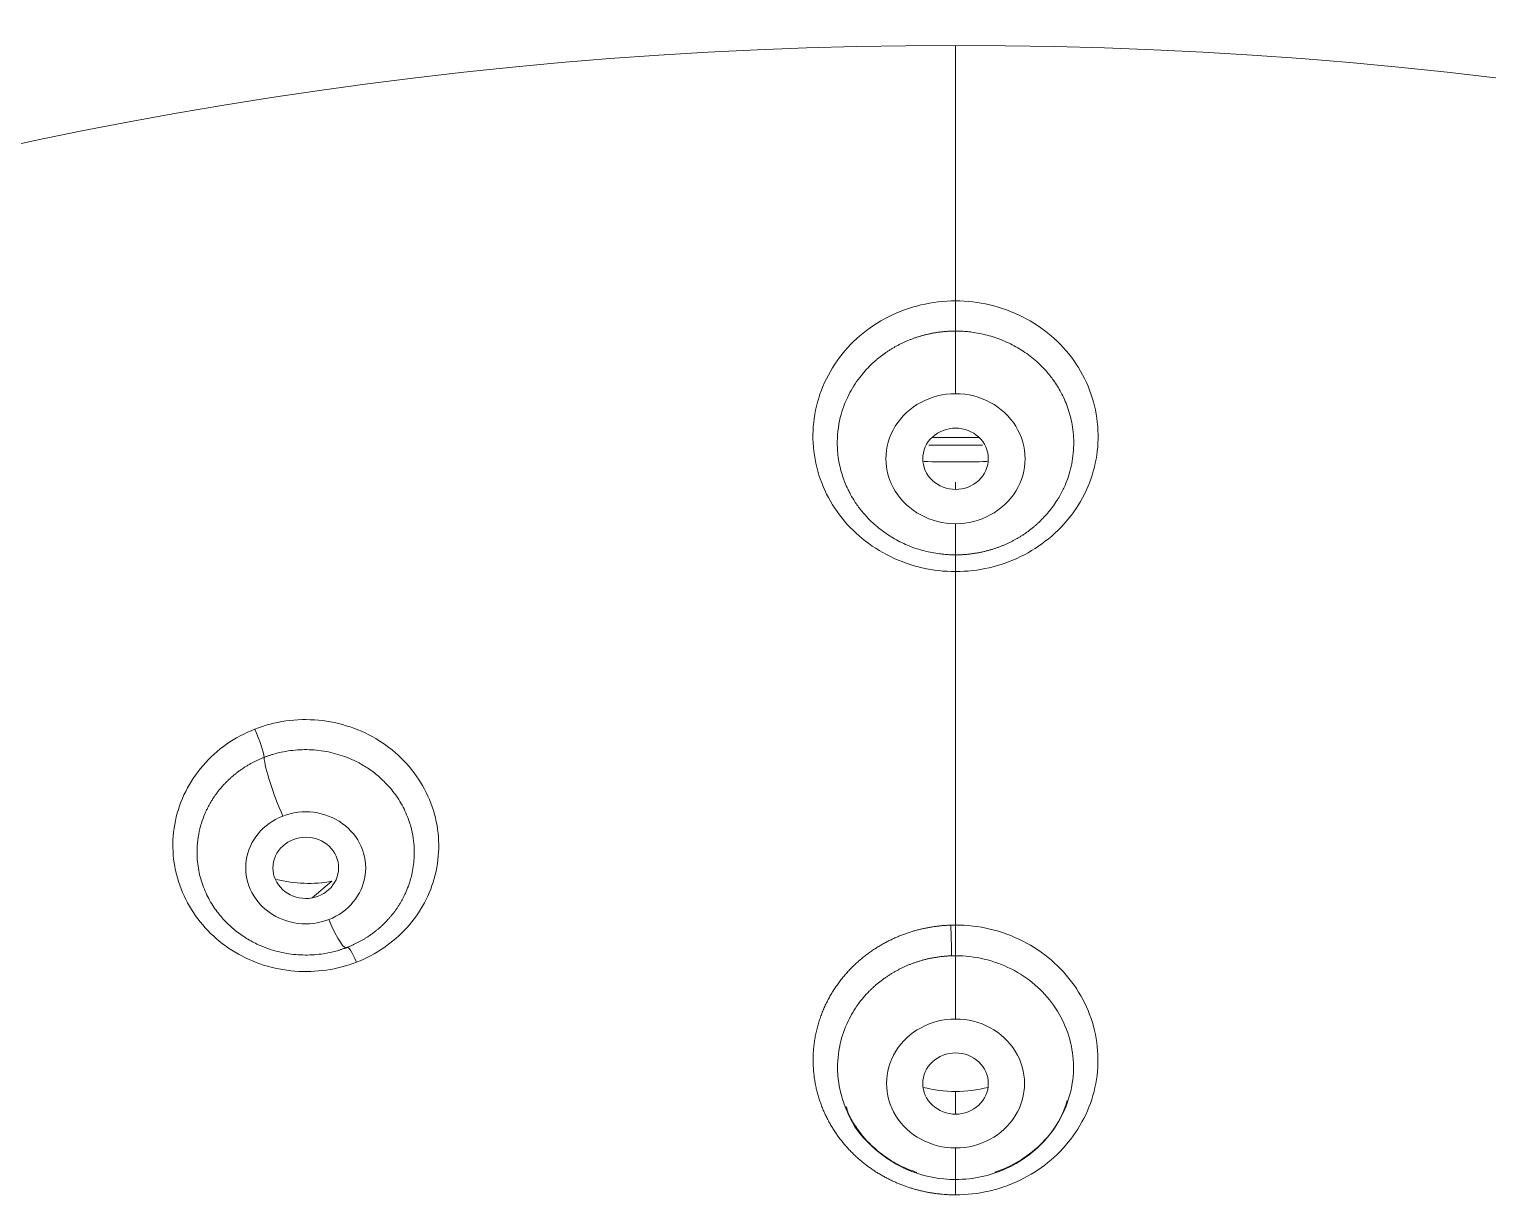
# Model space of a CAD drawing. Extents: x 1168 to 2296, y 0 to 827.
# Drawn here: x 1685.4 to 1703.17, y 572.05 to 586.25 of the extents above; entities that cross this region are included whole.
import ezdxf

# ---------------------------------------------------------------- set-up
doc = ezdxf.new("R2010")
doc.units = 0
doc.header["$LTSCALE"] = 10
doc.header["$MEASUREMENT"] = 0
doc.layers.add('1', color=7, linetype='CONTINUOUS')

msp = doc.modelspace()

# ---------------------------------------------------------------- linework, layer by layer
at = {"layer": '1', "color": 7, "linetype": 'Continuous', "lineweight": 13}
for p, q in [((1696.685, 582.936), (1696.685, 586.049)), ((1696.685, 581.805), (1696.685, 582.569)), ((1696.685, 580.223), (1696.685, 579.838)), ((1696.685, 575.332), (1696.685, 579.639)), ((1696.685, 574.187), (1696.685, 574.958)), ((1696.685, 572.617), (1696.685, 572.232))]:
    msp.add_line(p, q, dxfattribs=at)
at = {"layer": '1', "color": 7, "linetype": 'Continuous', "lineweight": 18}
for p, q in [((1696.685, 582.569), (1696.685, 582.936)), ((1696.358, 581.178), (1697.012, 581.178)), ((1696.971, 581.271), (1696.399, 581.271)), ((1696.685, 580.64), (1696.685, 580.726)), ((1696.685, 579.845), (1696.685, 579.639)), ((1689.084, 575.865), (1688.843, 575.663)), ((1696.685, 575.332), (1696.685, 574.958)), ((1696.685, 573.028), (1696.685, 573.304)), ((1696.685, 572.046), (1696.685, 572.249))]:
    msp.add_line(p, q, dxfattribs=at)
for centre, major_axis, ratio, start_param, end_param in [((1696.685, 538.042), (57.67, 0), 0.93358, 5.498085, 8.635877), ((1696.685, 538.026), (57.518, 0), 0.93358, 5.498085, 10.209879), ((1696.685, 583.283), (6.44, 0), 0.358368, 4.652425, 4.772353), ((1688.143, 577.625), (-0.109, 0.279), 0.129165, 3.558307, 5.008035), ((1689.381, 574.784), (0.108, -0.28), 0.12837, 1.870202, 3.249238), ((1696.685, 573.613), (1.44, 0), 0.93358, 1.570796, 1.603857)]:
    msp.add_ellipse(centre, major_axis=major_axis, ratio=ratio, start_param=start_param, end_param=end_param, dxfattribs=at)
at = {"layer": '1', "color": 7, "linetype": 'Continuous', "lineweight": 13}
for centre, major_axis, ratio, start_param, end_param in [((1696.685, 537.844), (57.048, 0), 0.93358, 5.498085, 10.209879), ((1696.685, 537.866), (-58.2, 0), 0.93358, 4.712392, 5.494288), ((1696.685, 537.824), (56.129, 0), 0.93358, 5.397226, 10.310738), ((1696.685, 537.907), (55.427, 0), 0.93358, 5.397283, 10.31068), ((1696.685, 538.436), (-51, 0), 0.93358, 4.712389, 7.625054), ((1696.685, 538.436), (-51, 0), 0.93358, 1.799723, 4.712389), ((1696.685, 581.014), (0.848, 0), 0.93358, 1.570796, 4.712389), ((1696.685, 581.014), (0.848, 0), 0.93358, 4.712389, 7.853982), ((1688.487, 576.875), (0.216, -0.56), 0.137141, 3.558786, 5.053195), ((1688.766, 576.029), (0.731, 0), 0.93358, 5.105088, 8.246681), ((1688.766, 576.029), (0.731, 0), 0.93358, 1.963495, 5.105088), ((1689.046, 575.613), (-0.216, 0.56), 0.137141, 1.911602, 3.249366), ((1696.685, 573.402), (0.841, 0), 0.93358, 1.570796, 4.712389), ((1696.685, 573.402), (0.841, 0), 0.93358, 4.712389, 7.853982)]:
    msp.add_ellipse(centre, major_axis=major_axis, ratio=ratio, start_param=start_param, end_param=end_param, dxfattribs=at)
at = {"layer": '1', "color": 7, "linetype": 'Continuous', "lineweight": 18}
for points, knots in [([(1637.796, 552.575), (1638.053, 554.279), (1638.756, 557.76), (1640.08, 562.037), (1641.095, 564.594), (1641.816, 566.282), (1642.199, 567.117), (1644.224, 571.249), (1646.684, 575.194), (1649.629, 578.813), (1650.844, 580.232), (1651.471, 580.928), (1653.404, 582.971), (1656.126, 585.576), (1659.852, 588.507), (1662.218, 590.106), (1663.822, 591.135), (1664.638, 591.63), (1668.781, 594.015), (1673.175, 596.018), (1677.777, 597.499), (1679.632, 598.049), (1680.567, 598.302), (1683.39, 598.998), (1687.204, 599.752), (1692.046, 600.255), (1694.965, 600.357), (1696.911, 600.38), (1697.885, 600.369), (1702.748, 600.202), (1707.594, 599.588), (1712.301, 598.432), (1714.171, 597.926), (1715.099, 597.652), (1717.86, 596.765), (1721.479, 595.414), (1725.805, 593.32), (1728.292, 591.89), (1729.924, 590.9), (1730.726, 590.386), (1734.67, 587.724), (1738.333, 584.7), (1741.559, 581.296), (1742.812, 579.906), (1743.421, 579.196), (1745.188, 577.026), (1747.393, 574.025), (1749.743, 570.04), (1750.96, 567.561), (1751.726, 565.891), (1752.088, 565.047), (1753.782, 560.788), (1754.879, 556.898), (1755.518, 552.941), (1755.573, 552.576)], [0, 0, 0, 0, 0.032488, 0.066794, 0.083947, 0.083947, 0.1011, 0.1011, 0.169711, 0.186864, 0.186864, 0.204017, 0.204017, 0.238323, 0.272629, 0.289782, 0.289782, 0.306935, 0.306935, 0.375547, 0.3927, 0.3927, 0.409853, 0.409853, 0.444159, 0.478464, 0.495617, 0.495617, 0.51277, 0.51277, 0.581382, 0.598535, 0.598535, 0.615688, 0.615688, 0.649994, 0.6843, 0.701453, 0.701453, 0.718606, 0.718606, 0.787218, 0.804371, 0.804371, 0.821524, 0.821524, 0.855829, 0.890135, 0.907288, 0.907288, 0.924441, 0.924441, 0.993053, 1, 1, 1, 1]), ([(1755.422, 553.477), (1755.408, 553.561), (1755.286, 554.253), (1755.003, 555.709), (1754.47, 557.983), (1753.715, 560.637), (1752.727, 563.495), (1751.531, 566.391), (1749.707, 570.162), (1747.007, 574.69), (1743.786, 578.911), (1740.919, 582.068), (1738.642, 584.309), (1736.346, 586.331), (1734.178, 588.053), (1732.285, 589.427), (1730.721, 590.48), (1729.512, 591.245), (1728.564, 591.818), (1727.641, 592.357), (1726.496, 592.997), (1724.99, 593.791), (1722.671, 594.922), (1719.494, 596.282), (1715.415, 597.715), (1710.884, 598.946), (1705.91, 599.889), (1701.243, 600.381), (1697.006, 600.525), (1693.293, 600.438), (1689.526, 600.124), (1685.521, 599.546), (1681.536, 598.703), (1677.757, 597.633), (1674.712, 596.575), (1672.323, 595.618), (1670.513, 594.818), (1669.043, 594.117), (1667.739, 593.457), (1666.431, 592.755), (1664.964, 591.92), (1663.151, 590.814), (1660.916, 589.325), (1658.264, 587.355), (1655.341, 584.896), (1652.23, 581.883), (1649.121, 578.343), (1646.258, 574.444), (1643.809, 570.417), (1641.818, 566.422), (1640.247, 562.506), (1639.056, 558.71), (1638.29, 555.519), (1637.965, 553.593), (1637.864, 552.894)], [0, 0, 0, 0, 0.001588, 0.013126, 0.027789, 0.04558, 0.065218, 0.084873, 0.104532, 0.143846, 0.183174, 0.202849, 0.222528, 0.241892, 0.258858, 0.273049, 0.284465, 0.293107, 0.298976, 0.304539, 0.312444, 0.322691, 0.335281, 0.358941, 0.384767, 0.412706, 0.442761, 0.474929, 0.496111, 0.51812, 0.540956, 0.563325, 0.590147, 0.613541, 0.633505, 0.647888, 0.659751, 0.669092, 0.677224, 0.686109, 0.695892, 0.707751, 0.724579, 0.744632, 0.76791, 0.794412, 0.824139, 0.854874, 0.884154, 0.911977, 0.938344, 0.963257, 0.986713, 1, 1, 1, 1]), ([(1695.395, 580.598), (1695.41, 580.569), (1695.45, 580.5), (1695.519, 580.401), (1695.619, 580.283), (1695.749, 580.163), (1695.917, 580.047), (1696.095, 579.957), (1696.28, 579.893), (1696.418, 579.864), (1696.506, 579.853), (1696.542, 579.849), (1696.578, 579.846), (1696.613, 579.844), (1696.649, 579.843), (1696.673, 579.843), (1696.685, 579.842)], [0, 0, 0, 0, 0.066156, 0.15536, 0.233724, 0.366474, 0.495908, 0.622051, 0.744927, 0.864564, 0.88737, 0.910082, 0.932701, 0.955227, 0.97766, 1, 1, 1, 1]), ([(1696.685, 579.842), (1696.691, 579.842), (1696.703, 579.842), (1696.721, 579.843), (1696.74, 579.843), (1696.758, 579.844), (1696.776, 579.845), (1696.794, 579.846), (1696.813, 579.848), (1696.831, 579.849), (1696.849, 579.851), (1696.867, 579.853), (1696.886, 579.856), (1696.904, 579.858), (1696.922, 579.861), (1696.941, 579.864), (1696.959, 579.867), (1696.977, 579.871), (1696.996, 579.874), (1697.014, 579.878), (1697.032, 579.883), (1697.05, 579.887), (1697.069, 579.892), (1697.087, 579.896), (1697.105, 579.902), (1697.123, 579.907), (1697.141, 579.912), (1697.159, 579.918), (1697.177, 579.924), (1697.195, 579.931), (1697.213, 579.937), (1697.231, 579.944), (1697.249, 579.951), (1697.266, 579.958), (1697.284, 579.966), (1697.301, 579.973), (1697.319, 579.981), (1697.336, 579.989), (1697.353, 579.998), (1697.371, 580.007), (1697.388, 580.015), (1697.405, 580.025), (1697.422, 580.034), (1697.438, 580.043), (1697.455, 580.053), (1697.472, 580.063), (1697.488, 580.074), (1697.505, 580.084), (1697.521, 580.095), (1697.537, 580.106), (1697.553, 580.117), (1697.569, 580.129), (1697.584, 580.14), (1697.6, 580.152), (1697.615, 580.164), (1697.631, 580.177), (1697.646, 580.189), (1697.661, 580.202), (1697.675, 580.215), (1697.726, 580.261), (1697.813, 580.351), (1697.912, 580.485), (1697.968, 580.582), (1697.989, 580.625)], [0, 0, 0, 0, 0.011134, 0.022289, 0.033466, 0.044666, 0.055887, 0.06713, 0.078395, 0.089682, 0.100992, 0.112323, 0.123676, 0.135052, 0.146449, 0.157869, 0.169311, 0.180775, 0.192261, 0.203769, 0.2153, 0.226853, 0.238428, 0.250025, 0.261645, 0.273287, 0.284952, 0.296639, 0.308348, 0.32008, 0.331834, 0.343611, 0.355411, 0.367232, 0.379077, 0.390944, 0.402833, 0.414745, 0.42668, 0.438638, 0.450618, 0.462621, 0.474646, 0.486695, 0.498766, 0.51086, 0.522976, 0.535116, 0.547278, 0.559464, 0.571672, 0.583903, 0.596157, 0.608434, 0.620734, 0.633057, 0.645403, 0.657772, 0.670164, 0.682579, 0.786327, 0.907263, 1, 1, 1, 1]), ([(1687.551, 575.72), (1687.551, 575.72), (1687.578, 575.661), (1687.64, 575.551), (1687.756, 575.404), (1687.885, 575.28), (1688.023, 575.179), (1688.189, 575.087), (1688.386, 575.013), (1688.614, 574.969), (1688.842, 574.963), (1689.003, 574.984), (1689.098, 575.006), (1689.134, 575.015), (1689.168, 575.025), (1689.203, 575.036), (1689.236, 575.048), (1689.259, 575.056), (1689.27, 575.06)], [0, 0, 0, 0, 0.000029, 0.098581, 0.192552, 0.281955, 0.366805, 0.447115, 0.562047, 0.674826, 0.785483, 0.894051, 0.911852, 0.929595, 0.947282, 0.964911, 0.982484, 1, 1, 1, 1]), ([(1689.27, 575.06), (1689.275, 575.062), (1689.286, 575.067), (1689.302, 575.073), (1689.318, 575.08), (1689.334, 575.087), (1689.35, 575.094), (1689.366, 575.102), (1689.382, 575.11), (1689.398, 575.118), (1689.414, 575.126), (1689.43, 575.135), (1689.446, 575.143), (1689.461, 575.152), (1689.477, 575.161), (1689.492, 575.171), (1689.508, 575.18), (1689.523, 575.19), (1689.538, 575.2), (1689.553, 575.211), (1689.568, 575.221), (1689.583, 575.232), (1689.598, 575.243), (1689.612, 575.255), (1689.627, 575.266), (1689.641, 575.278), (1689.655, 575.29), (1689.67, 575.302), (1689.684, 575.315), (1689.697, 575.328), (1689.711, 575.34), (1689.724, 575.354), (1689.738, 575.367), (1689.751, 575.381), (1689.764, 575.395), (1689.777, 575.409), (1689.789, 575.423), (1689.802, 575.438), (1689.814, 575.452), (1689.826, 575.467), (1689.838, 575.483), (1689.85, 575.498), (1689.861, 575.514), (1689.869, 575.525), (1689.874, 575.532), (1689.875, 575.533)], [0, 0, 0, 0, 0.022035, 0.04415, 0.066344, 0.088618, 0.110972, 0.133405, 0.155918, 0.178511, 0.201183, 0.223935, 0.246768, 0.26968, 0.292672, 0.315744, 0.338897, 0.362129, 0.385442, 0.408835, 0.432308, 0.455861, 0.479495, 0.503209, 0.527004, 0.55088, 0.574835, 0.598872, 0.622989, 0.647187, 0.671466, 0.695825, 0.720266, 0.744787, 0.769389, 0.794072, 0.818837, 0.843682, 0.868609, 0.893616, 0.918705, 0.943876, 0.969127, 0.99446, 1, 1, 1, 1]), ([(1695.299, 573.238), (1695.311, 573.198), (1695.346, 573.098), (1695.417, 572.953), (1695.511, 572.812), (1695.634, 572.668), (1695.797, 572.524), (1696.001, 572.4), (1696.145, 572.341), (1696.214, 572.318)], [0, 0, 0, 0, 0.09567, 0.238823, 0.365489, 0.475683, 0.662468, 0.843622, 1, 1, 1, 1]), ([(1695.354, 573.122), (1695.36, 573.092), (1695.41, 572.908), (1695.65, 572.625), (1696.05, 572.341), (1696.425, 572.242), (1696.637, 572.232), (1696.685, 572.232)], [0, 0, 0, 0, 0.054393, 0.34012, 0.626907, 0.917054, 1, 1, 1, 1]), ([(1696.685, 572.232), (1696.796, 572.233), (1697.071, 572.262), (1697.494, 572.435), (1697.863, 572.77), (1698.001, 573.048), (1698.046, 573.193)], [0, 0, 0, 0, 0.182309, 0.465739, 0.750926, 1, 1, 1, 1]), ([(1698.055, 573.189), (1698.044, 573.155), (1697.992, 573.02), (1697.862, 572.798), (1697.628, 572.56), (1697.386, 572.407), (1697.224, 572.341), (1697.165, 572.321)], [0, 0, 0, 0, 0.08566, 0.345146, 0.602049, 0.857814, 1, 1, 1, 1])]:
    msp.add_open_spline(points, degree=3, knots=knots, dxfattribs=at)
at = {"layer": '1', "color": 7, "linetype": 'Continuous', "lineweight": 13}
for points, knots in [([(1756.322, 547.55), (1755.574, 551.917), (1752.651, 561.561), (1744.019, 574.98), (1730.699, 586.235), (1714.456, 593.4), (1696.685, 595.859), (1678.914, 593.4), (1662.67, 586.235), (1649.351, 574.98), (1640.537, 561.28), (1637.608, 551.286), (1636.891, 546.585)], [0, 0, 0, 0, 0.082805, 0.186343, 0.289882, 0.39342, 0.496959, 0.600497, 0.704035, 0.807574, 0.911112, 1, 1, 1, 1]), ([(1739.245, 498.734), (1739.257, 498.745), (1739.297, 498.783), (1739.382, 498.862), (1739.514, 498.988), (1739.695, 499.16), (1739.923, 499.379), (1740.198, 499.646), (1740.517, 499.962), (1740.882, 500.327), (1741.289, 500.744), (1741.738, 501.212), (1742.226, 501.734), (1742.752, 502.311), (1743.313, 502.945), (1743.907, 503.637), (1744.531, 504.389), (1745.182, 505.203), (1745.856, 506.081), (1746.552, 507.024), (1747.264, 508.035), (1747.988, 509.115), (1748.721, 510.266), (1749.458, 511.489), (1750.192, 512.787), (1750.92, 514.161), (1751.635, 515.611), (1752.333, 517.14), (1753.005, 518.748), (1753.647, 520.436), (1754.251, 522.204), (1754.81, 524.051), (1755.317, 525.979), (1755.762, 527.985), (1756.139, 530.07), (1756.438, 532.23), (1756.653, 534.464), (1756.773, 536.769), (1756.792, 539.142), (1756.7, 541.577), (1756.487, 544.071), (1756.145, 546.617), (1755.665, 549.209), (1755.039, 551.84), (1754.259, 554.502), (1753.317, 557.187), (1752.329, 559.582), (1751.345, 561.687), (1750.412, 563.504), (1749.396, 565.312), (1748.295, 567.108), (1747.108, 568.889), (1745.834, 570.65), (1744.471, 572.386), (1743.019, 574.093), (1741.477, 575.767), (1739.845, 577.402), (1738.124, 578.995), (1736.312, 580.54), (1734.412, 582.032), (1732.424, 583.467), (1730.349, 584.838), (1728.188, 586.14), (1725.944, 587.367), (1723.618, 588.515), (1721.214, 589.579), (1718.734, 590.553), (1716.183, 591.432), (1713.563, 592.209), (1710.879, 592.88), (1708.135, 593.439), (1705.337, 593.882), (1702.49, 594.205), (1699.601, 594.402), (1696.187, 594.48), (1692.263, 594.344), (1687.865, 593.889), (1683.515, 593.134), (1679.236, 592.083), (1675.051, 590.739), (1670.984, 589.112), (1667.055, 587.211), (1663.287, 585.046), (1659.7, 582.627), (1656.313, 579.968), (1653.144, 577.085), (1650.21, 573.992), (1647.53, 570.706), (1645.115, 567.244), (1642.978, 563.627), (1640.926, 559.456), (1639.1, 554.7), (1637.661, 549.356), (1636.788, 543.905), (1636.494, 538.401), (1636.777, 532.897), (1637.593, 527.71), (1638.786, 523.105), (1640.114, 519.299), (1641.425, 516.23), (1642.593, 513.864), (1643.791, 511.674), (1645.041, 509.612), (1646.37, 507.638), (1647.455, 506.153), (1648.304, 505.056), (1649.01, 504.181), (1649.684, 503.377), (1650.388, 502.568), (1651.001, 501.891), (1651.501, 501.353), (1651.871, 500.963), (1652.223, 500.599), (1652.555, 500.26), (1652.868, 499.947), (1653.16, 499.658), (1653.432, 499.393), (1653.682, 499.152), (1653.91, 498.935), (1654.056, 498.798), (1654.124, 498.733)], [0, 0, 0, 0, 0.000179, 0.000603, 0.00127, 0.002183, 0.00334, 0.004741, 0.006386, 0.008277, 0.010411, 0.01279, 0.015413, 0.018281, 0.021393, 0.02475, 0.028351, 0.032196, 0.036286, 0.04062, 0.045199, 0.050022, 0.055089, 0.060401, 0.065958, 0.071758, 0.077804, 0.084093, 0.090627, 0.097406, 0.104428, 0.111695, 0.119206, 0.126961, 0.134961, 0.143206, 0.151695, 0.160428, 0.169406, 0.178628, 0.188094, 0.197805, 0.20776, 0.21796, 0.228404, 0.239092, 0.250024, 0.257544, 0.265167, 0.272896, 0.280729, 0.288666, 0.296708, 0.304854, 0.313104, 0.321459, 0.329918, 0.338482, 0.34715, 0.355923, 0.3648, 0.373782, 0.382867, 0.392057, 0.401352, 0.410752, 0.420256, 0.429863, 0.439576, 0.449392, 0.459314, 0.46934, 0.47947, 0.489704, 0.500043, 0.515667, 0.531291, 0.546915, 0.562538, 0.578162, 0.593786, 0.60941, 0.625034, 0.640657, 0.656282, 0.671906, 0.68753, 0.703153, 0.718778, 0.734402, 0.750026, 0.770854, 0.791682, 0.81251, 0.833338, 0.854167, 0.874994, 0.892773, 0.907913, 0.920413, 0.930274, 0.937493, 0.948337, 0.95716, 0.963963, 0.968745, 0.972532, 0.976398, 0.980345, 0.984372, 0.986462, 0.988435, 0.990291, 0.99203, 0.993651, 0.995155, 0.996542, 0.997812, 0.998965, 1, 1, 1, 1]), ([(1654.672, 498.916), (1654.657, 498.93), (1654.611, 498.974), (1654.455, 499.122), (1654.346, 499.225), (1654.067, 499.494), (1653.896, 499.659), (1653.497, 500.053), (1653.268, 500.281), (1652.754, 500.804), (1652.469, 501.098), (1651.848, 501.755), (1651.512, 502.119), (1650.794, 502.919), (1650.412, 503.355), (1649.61, 504.307), (1649.189, 504.822), (1648.317, 505.934), (1647.867, 506.532), (1646.944, 507.816), (1646.473, 508.502), (1645.519, 509.966), (1645.038, 510.744), (1644.077, 512.397), (1643.597, 513.271), (1642.655, 515.121), (1642.191, 516.095), (1641.296, 518.147), (1640.865, 519.224), (1640.05, 521.482), (1639.667, 522.662), (1638.97, 525.127), (1638.655, 526.412), (1638.115, 529.081), (1637.89, 530.467), (1637.549, 533.333), (1637.434, 534.815), (1637.334, 537.865), (1637.351, 539.434), (1637.538, 542.649), (1637.71, 544.294), (1638.231, 547.645), (1638.58, 549.351), (1639.478, 552.805), (1640.026, 554.552), (1641.341, 558.065), (1642.108, 559.83), (1643.881, 563.348), (1644.886, 565.102), (1647.146, 568.566), (1648.401, 570.276), (1651.171, 573.615), (1652.687, 575.243), (1655.98, 578.377), (1657.759, 579.883), (1660.619, 582.016), (1661.605, 582.706), (1663.64, 584.039), (1664.689, 584.681), (1667.93, 586.527), (1670.213, 587.65), (1675.002, 589.636), (1677.509, 590.498), (1682.712, 591.911), (1685.41, 592.462), (1689.566, 593.024), (1690.969, 593.168), (1693.096, 593.312), (1693.809, 593.349), (1694.884, 593.386), (1695.422, 593.399), (1696.052, 593.408), (1696.367, 593.41), (1696.525, 593.41), (1696.604, 593.41), (1696.644, 593.41), (1696.664, 593.41), (1696.673, 593.41), (1696.678, 593.41), (1696.681, 593.41), (1696.682, 593.41), (1696.683, 593.41), (1696.683, 593.41), (1702.504, 593.411), (1714.146, 591.801), (1730.106, 584.758), (1738.831, 577.384), (1746.222, 568.986), (1749.25, 564.276), (1753.713, 554.238), (1755.147, 548.91), (1756.299, 538.095), (1756.017, 532.607), (1753.758, 521.946), (1751.781, 516.773), (1747.677, 509.577), (1745.34, 506.121), (1742.614, 502.935), (1740.714, 500.877), (1739.722, 499.881), (1738.698, 498.916)], [0, 0, 0, 0, 0.015625, 0.015625, 0.03125, 0.03125, 0.046875, 0.046875, 0.0625, 0.0625, 0.078125, 0.078125, 0.09375, 0.09375, 0.109375, 0.109375, 0.125, 0.125, 0.140625, 0.140625, 0.15625, 0.15625, 0.171875, 0.171875, 0.1875, 0.1875, 0.203125, 0.203125, 0.21875, 0.21875, 0.234375, 0.234375, 0.25, 0.25, 0.265625, 0.265625, 0.28125, 0.28125, 0.296875, 0.296875, 0.3125, 0.3125, 0.328125, 0.328125, 0.34375, 0.34375, 0.359375, 0.359375, 0.375, 0.375, 0.390625, 0.390625, 0.40625, 0.40625, 0.421875, 0.421875, 0.429687, 0.429687, 0.4375, 0.4375, 0.453125, 0.453125, 0.46875, 0.46875, 0.484375, 0.484375, 0.492187, 0.492187, 0.496094, 0.496094, 0.498047, 0.499023, 0.499512, 0.499756, 0.499878, 0.499939, 0.499969, 0.499985, 0.499992, 0.499996, 0.499998, 0.499998, 0.5, 0.5, 0.5625, 0.625, 0.6875, 0.6875, 0.75, 0.75, 0.8125, 0.8125, 0.875, 0.875, 0.9375, 0.9375, 0.96875, 0.984375, 0.984375, 1, 1, 1, 1]), ([(1696.685, 592.494), (1696.643, 592.494), (1696.559, 592.494), (1696.433, 592.494), (1696.308, 592.493), (1696.182, 592.492), (1696.056, 592.491), (1695.931, 592.49), (1695.805, 592.488), (1695.679, 592.486), (1695.554, 592.484), (1695.428, 592.482), (1695.302, 592.479), (1695.177, 592.476), (1695.051, 592.473), (1694.926, 592.47), (1694.8, 592.466), (1694.674, 592.462), (1694.549, 592.458), (1694.423, 592.453), (1694.297, 592.449), (1694.172, 592.444), (1694.046, 592.439), (1693.921, 592.433), (1693.795, 592.427), (1693.669, 592.421), (1693.544, 592.415), (1693.418, 592.409), (1693.292, 592.402), (1693.167, 592.395), (1693.041, 592.388), (1692.916, 592.38), (1692.79, 592.373), (1692.664, 592.365), (1692.539, 592.356), (1692.413, 592.348), (1691.963, 592.317), (1691.191, 592.255), (1690.096, 592.149), (1689.004, 592.024), (1687.914, 591.879), (1686.828, 591.716), (1685.745, 591.533), (1684.666, 591.332), (1683.232, 591.038), (1681.452, 590.624), (1679.339, 590.052), (1677.249, 589.407), (1675.187, 588.688), (1673.155, 587.896), (1670.491, 586.748), (1667.249, 585.14), (1663.531, 582.943), (1659.996, 580.488), (1657.042, 578.094), (1654.6, 575.851), (1652.613, 573.834), (1650.428, 571.378), (1648.117, 568.421), (1646.056, 565.318), (1644.435, 562.501), (1643.178, 560.024), (1642.15, 557.704), (1641.316, 555.56), (1640.645, 553.611), (1640.049, 551.626), (1639.478, 549.402), (1638.965, 546.935), (1638.55, 544.222), (1638.305, 541.72), (1638.189, 539.441), (1638.167, 537.393), (1638.228, 535.332), (1638.373, 533.277), (1638.599, 531.231), (1638.906, 529.201), (1639.297, 527.175), (1639.926, 524.5), (1640.916, 521.195), (1642.25, 517.76), (1643.616, 514.824), (1644.92, 512.369), (1646.195, 510.241), (1647.395, 508.425), (1648.477, 506.903), (1649.519, 505.542), (1650.506, 504.33), (1651.342, 503.356), (1652.123, 502.486), (1652.84, 501.716), (1653.581, 500.949), (1654.147, 500.383), (1654.525, 500.013), (1654.706, 499.837), (1654.89, 499.66), (1655.076, 499.483), (1655.264, 499.304), (1655.455, 499.125), (1655.647, 498.944), (1655.842, 498.763), (1656.04, 498.581), (1656.239, 498.399), (1656.441, 498.215), (1656.645, 498.031), (1656.852, 497.846), (1657.061, 497.66), (1657.272, 497.473), (1657.413, 497.349), (1657.485, 497.286)], [0, 0, 0, 0, 0.000892, 0.001785, 0.002677, 0.003569, 0.004462, 0.005354, 0.006246, 0.007138, 0.00803, 0.008923, 0.009815, 0.010707, 0.011599, 0.012491, 0.013384, 0.014276, 0.015169, 0.016061, 0.016953, 0.017846, 0.018739, 0.019631, 0.020524, 0.021417, 0.02231, 0.023203, 0.024097, 0.02499, 0.025884, 0.026777, 0.027671, 0.028565, 0.029459, 0.030354, 0.031248, 0.039059, 0.046868, 0.054679, 0.062496, 0.070311, 0.078122, 0.085931, 0.093744, 0.109373, 0.124991, 0.140601, 0.156239, 0.171854, 0.187489, 0.218707, 0.249974, 0.281106, 0.312458, 0.333209, 0.354021, 0.374951, 0.406022, 0.437441, 0.458146, 0.47896, 0.499936, 0.515411, 0.530971, 0.546637, 0.562432, 0.583123, 0.603936, 0.624924, 0.640415, 0.655981, 0.671643, 0.687423, 0.702962, 0.718542, 0.734186, 0.749915, 0.781006, 0.812398, 0.833188, 0.854003, 0.874891, 0.888786, 0.90267, 0.916556, 0.926936, 0.93739, 0.945051, 0.952809, 0.960666, 0.968624, 0.970466, 0.972324, 0.974198, 0.976087, 0.977992, 0.979913, 0.98185, 0.983802, 0.985771, 0.987756, 0.989756, 0.991773, 0.993806, 0.995854, 0.997919, 1, 1, 1, 1]), ([(1735.882, 497.286), (1735.919, 497.319), (1735.993, 497.383), (1736.104, 497.481), (1736.213, 497.578), (1736.323, 497.674), (1736.431, 497.771), (1736.539, 497.867), (1736.646, 497.963), (1736.753, 498.058), (1736.859, 498.154), (1736.964, 498.249), (1737.068, 498.344), (1737.172, 498.438), (1737.276, 498.533), (1737.378, 498.627), (1737.48, 498.721), (1737.581, 498.814), (1737.682, 498.907), (1737.782, 499), (1737.881, 499.093), (1737.98, 499.186), (1738.078, 499.278), (1738.175, 499.37), (1738.272, 499.462), (1738.368, 499.553), (1738.464, 499.644), (1738.558, 499.735), (1738.652, 499.826), (1738.746, 499.916), (1738.839, 500.006), (1738.931, 500.096), (1739.252, 500.41), (1739.792, 500.949), (1740.535, 501.718), (1741.251, 502.486), (1741.872, 503.178), (1742.405, 503.793), (1742.86, 504.331), (1743.307, 504.874), (1743.747, 505.422), (1744.179, 505.975), (1744.604, 506.533), (1745.021, 507.096), (1745.43, 507.663), (1745.831, 508.236), (1746.225, 508.814), (1746.612, 509.396), (1747.244, 510.377), (1748.092, 511.769), (1749.107, 513.594), (1750.046, 515.45), (1751.009, 517.553), (1751.959, 519.908), (1752.855, 522.517), (1753.509, 524.81), (1753.979, 526.771), (1754.312, 528.39), (1754.591, 530.013), (1754.817, 531.637), (1755.03, 533.639), (1755.181, 536.015), (1755.207, 538.755), (1755.103, 541.126), (1754.928, 543.128), (1754.731, 544.769), (1754.482, 546.395), (1754.182, 548.008), (1753.751, 549.978), (1753.141, 552.288), (1752.296, 554.913), (1751.394, 557.277), (1750.475, 559.391), (1749.567, 561.269), (1748.59, 563.104), (1747.419, 565.11), (1746.029, 567.263), (1744.389, 569.536), (1742.778, 571.544), (1741.229, 573.308), (1739.768, 574.848), (1738.25, 576.332), (1736.495, 577.923), (1734.484, 579.594), (1732.196, 581.31), (1729.821, 582.916), (1727.363, 584.41), (1724.825, 585.787), (1722.652, 586.833), (1720.881, 587.61), (1719.538, 588.161), (1717.954, 588.767), (1716.121, 589.407), (1714.032, 590.053), (1711.918, 590.625), (1710.138, 591.039), (1708.705, 591.333), (1707.626, 591.534), (1706.543, 591.716), (1705.456, 591.88), (1704.366, 592.024), (1703.274, 592.15), (1702.179, 592.256), (1701.367, 592.32), (1700.838, 592.356), (1700.594, 592.372), (1700.35, 592.387), (1700.105, 592.401), (1699.861, 592.414), (1699.617, 592.426), (1699.373, 592.437), (1699.128, 592.447), (1698.884, 592.456), (1698.64, 592.464), (1698.395, 592.471), (1698.151, 592.477), (1697.907, 592.483), (1697.662, 592.487), (1697.418, 592.49), (1697.174, 592.493), (1696.929, 592.494), (1696.766, 592.494), (1696.685, 592.494)], [0, 0, 0, 0, 0.001083, 0.002161, 0.003234, 0.004303, 0.005367, 0.006426, 0.00748, 0.008529, 0.009574, 0.010614, 0.011649, 0.01268, 0.013706, 0.014727, 0.015743, 0.016755, 0.017761, 0.018764, 0.019761, 0.020754, 0.021742, 0.022725, 0.023704, 0.024678, 0.025647, 0.026612, 0.027572, 0.028527, 0.029477, 0.030423, 0.031365, 0.039376, 0.047252, 0.054996, 0.06261, 0.067826, 0.073038, 0.078247, 0.083453, 0.088658, 0.093862, 0.099065, 0.104269, 0.109474, 0.11468, 0.11989, 0.125102, 0.140784, 0.156415, 0.172013, 0.187599, 0.208569, 0.229381, 0.250087, 0.262676, 0.275208, 0.287695, 0.300148, 0.312578, 0.333586, 0.354399, 0.37507, 0.387684, 0.400229, 0.412716, 0.425158, 0.437564, 0.458587, 0.4794, 0.500054, 0.515804, 0.531455, 0.547029, 0.562548, 0.583545, 0.604358, 0.62504, 0.640746, 0.65638, 0.671967, 0.687533, 0.708465, 0.729274, 0.750024, 0.770891, 0.791699, 0.812515, 0.822941, 0.833354, 0.843763, 0.859399, 0.875008, 0.890624, 0.906254, 0.914066, 0.921875, 0.929686, 0.937503, 0.945319, 0.95313, 0.960939, 0.968752, 0.970491, 0.972229, 0.973967, 0.975704, 0.977441, 0.979178, 0.980914, 0.982649, 0.984385, 0.98612, 0.987855, 0.98959, 0.991325, 0.99306, 0.994794, 0.99653, 0.998265, 1, 1, 1, 1]), ([(1696.685, 592.201), (1696.726, 592.201), (1696.807, 592.201), (1696.93, 592.201), (1697.052, 592.2), (1697.175, 592.199), (1697.297, 592.198), (1697.42, 592.197), (1697.542, 592.195), (1697.664, 592.193), (1697.787, 592.191), (1697.909, 592.189), (1698.032, 592.187), (1698.154, 592.184), (1698.276, 592.181), (1698.399, 592.178), (1698.521, 592.174), (1698.643, 592.17), (1698.766, 592.166), (1698.888, 592.162), (1699.01, 592.158), (1699.132, 592.153), (1699.255, 592.148), (1699.377, 592.143), (1699.499, 592.138), (1699.621, 592.132), (1699.744, 592.126), (1699.866, 592.12), (1699.988, 592.113), (1700.11, 592.107), (1700.233, 592.1), (1700.355, 592.093), (1700.477, 592.086), (1700.599, 592.078), (1700.721, 592.07), (1700.844, 592.062), (1701.281, 592.032), (1702.034, 591.974), (1703.099, 591.873), (1704.163, 591.754), (1705.578, 591.57), (1707.339, 591.296), (1709.437, 590.894), (1711.518, 590.42), (1713.809, 589.813), (1716.296, 589.047), (1718.962, 588.087), (1721.573, 587.006), (1724.125, 585.808), (1726.611, 584.494), (1729.024, 583.067), (1731.36, 581.532), (1733.613, 579.892), (1735.775, 578.15), (1737.845, 576.312), (1739.816, 574.381), (1741.681, 572.362), (1743.439, 570.261), (1745.086, 568.08), (1746.614, 565.828), (1748.023, 563.508), (1749.309, 561.126), (1750.468, 558.688), (1751.497, 556.2), (1752.395, 553.667), (1753.158, 551.097), (1753.785, 548.494), (1754.275, 545.866), (1754.626, 543.218), (1754.837, 540.558), (1754.909, 537.891), (1754.84, 535.223), (1754.631, 532.562), (1754.283, 529.914), (1753.835, 527.503), (1753.329, 525.33), (1752.798, 523.397), (1752.188, 521.475), (1751.503, 519.577), (1750.745, 517.705), (1749.915, 515.865), (1749.01, 514.048), (1748.035, 512.265), (1746.99, 510.517), (1745.88, 508.81), (1744.7, 507.137), (1743.821, 505.987), (1743.296, 505.328), (1743.149, 505.146), (1743.001, 504.964), (1742.853, 504.782), (1742.704, 504.602), (1742.554, 504.422), (1742.403, 504.242), (1742.251, 504.063), (1742.099, 503.885), (1741.945, 503.707), (1741.791, 503.53), (1741.636, 503.353), (1741.481, 503.177), (1741.324, 503.002), (1741.167, 502.827), (1741.009, 502.653), (1740.85, 502.479), (1740.69, 502.306), (1740.53, 502.134), (1740.368, 501.962), (1740.206, 501.791), (1740.043, 501.62), (1739.879, 501.45), (1739.715, 501.281), (1739.549, 501.112), (1739.383, 500.944), (1739.216, 500.776), (1739.048, 500.609), (1738.88, 500.443), (1738.71, 500.277), (1738.54, 500.112), (1738.369, 499.947), (1738.197, 499.783), (1738.025, 499.62), (1737.909, 499.512), (1737.851, 499.457)], [0, 0, 0, 0, 0.000893, 0.001787, 0.00268, 0.003573, 0.004466, 0.005359, 0.006252, 0.007145, 0.008038, 0.008931, 0.009824, 0.010716, 0.011609, 0.012502, 0.013394, 0.014287, 0.015179, 0.016072, 0.016965, 0.017857, 0.01875, 0.019643, 0.020535, 0.021428, 0.022321, 0.023214, 0.024106, 0.024999, 0.025892, 0.026785, 0.027679, 0.028572, 0.029465, 0.030359, 0.031252, 0.039067, 0.046877, 0.054688, 0.062504, 0.07814, 0.093746, 0.109357, 0.125006, 0.14583, 0.166638, 0.187504, 0.208304, 0.229115, 0.250003, 0.270773, 0.291586, 0.312501, 0.333239, 0.354054, 0.375, 0.395709, 0.416524, 0.437499, 0.458186, 0.479002, 0.499997, 0.520672, 0.541488, 0.562496, 0.583169, 0.603985, 0.624994, 0.645677, 0.666493, 0.687493, 0.708193, 0.72901, 0.749991, 0.765529, 0.781111, 0.796759, 0.812493, 0.828052, 0.843643, 0.859283, 0.874994, 0.890575, 0.906173, 0.921807, 0.937495, 0.939279, 0.941062, 0.942845, 0.944628, 0.94641, 0.948193, 0.949976, 0.951759, 0.953542, 0.955325, 0.957108, 0.958891, 0.960675, 0.962458, 0.964242, 0.966026, 0.96781, 0.969595, 0.971379, 0.973164, 0.97495, 0.976736, 0.978522, 0.980309, 0.982096, 0.983884, 0.985672, 0.987461, 0.98925, 0.99104, 0.992831, 0.994622, 0.996414, 0.998207, 1, 1, 1, 1]), ([(1696.685, 582.569), (1696.679, 582.569), (1696.666, 582.569), (1696.648, 582.568), (1696.629, 582.568), (1696.61, 582.567), (1696.591, 582.566), (1696.572, 582.565), (1696.553, 582.563), (1696.535, 582.561), (1696.516, 582.559), (1696.497, 582.557), (1696.478, 582.555), (1696.459, 582.552), (1696.44, 582.549), (1696.421, 582.546), (1696.402, 582.542), (1696.384, 582.539), (1696.365, 582.535), (1696.346, 582.53), (1696.327, 582.526), (1696.308, 582.521), (1696.29, 582.516), (1696.271, 582.511), (1696.252, 582.506), (1696.234, 582.5), (1696.215, 582.494), (1696.197, 582.488), (1696.178, 582.482), (1696.16, 582.475), (1696.141, 582.468), (1696.123, 582.461), (1696.105, 582.453), (1696.087, 582.446), (1696.069, 582.438), (1696.051, 582.43), (1696.033, 582.421), (1696.015, 582.413), (1695.997, 582.404), (1695.98, 582.394), (1695.962, 582.385), (1695.945, 582.375), (1695.928, 582.365), (1695.911, 582.355), (1695.894, 582.345), (1695.877, 582.334), (1695.86, 582.323), (1695.843, 582.312), (1695.827, 582.301), (1695.81, 582.289), (1695.794, 582.277), (1695.778, 582.265), (1695.762, 582.253), (1695.747, 582.24), (1695.731, 582.227), (1695.716, 582.214), (1695.7, 582.201), (1695.685, 582.188), (1695.67, 582.174), (1695.61, 582.116), (1695.503, 581.996), (1695.368, 581.781), (1695.265, 581.504), (1695.234, 581.226), (1695.258, 580.986), (1695.303, 580.806), (1695.353, 580.68), (1695.387, 580.614), (1695.395, 580.598)], [0, 0, 0, 0, 0.006394, 0.012802, 0.019222, 0.025654, 0.032099, 0.038557, 0.045028, 0.051511, 0.058008, 0.064516, 0.071038, 0.077572, 0.084119, 0.090678, 0.097251, 0.103835, 0.110433, 0.117043, 0.123666, 0.130302, 0.13695, 0.143612, 0.150285, 0.156972, 0.163671, 0.170383, 0.177107, 0.183844, 0.190594, 0.197356, 0.204132, 0.210919, 0.21772, 0.224533, 0.231359, 0.238197, 0.245048, 0.251912, 0.258788, 0.265678, 0.272579, 0.279494, 0.28642, 0.29336, 0.300312, 0.307277, 0.314255, 0.321245, 0.328247, 0.335263, 0.34229, 0.349331, 0.356384, 0.36345, 0.370528, 0.377619, 0.384722, 0.391838, 0.465398, 0.554974, 0.660501, 0.781886, 0.854377, 0.920907, 0.981486, 1, 1, 1, 1]), ([(1697.989, 580.625), (1698, 580.646), (1698.044, 580.741), (1698.104, 580.925), (1698.134, 581.176), (1698.115, 581.422), (1698.058, 581.637), (1697.978, 581.817), (1697.887, 581.964), (1697.776, 582.102), (1697.64, 582.234), (1697.469, 582.355), (1697.287, 582.449), (1697.097, 582.516), (1696.956, 582.546), (1696.867, 582.558), (1696.831, 582.562), (1696.794, 582.565), (1696.758, 582.567), (1696.722, 582.568), (1696.697, 582.569), (1696.685, 582.569)], [0, 0, 0, 0, 0.025572, 0.113067, 0.210302, 0.300453, 0.381181, 0.452446, 0.514221, 0.566484, 0.641894, 0.715394, 0.786979, 0.856644, 0.924388, 0.936974, 0.949567, 0.962166, 0.974771, 0.987382, 1, 1, 1, 1]), ([(1689.875, 575.533), (1689.878, 575.537), (1689.884, 575.547), (1689.894, 575.562), (1689.905, 575.578), (1689.915, 575.595), (1689.925, 575.612), (1689.935, 575.629), (1689.944, 575.647), (1689.954, 575.664), (1689.963, 575.682), (1689.971, 575.7), (1689.991, 575.741), (1690.024, 575.822), (1690.066, 575.963), (1690.095, 576.158), (1690.084, 576.407), (1690.016, 576.651), (1689.907, 576.859), (1689.789, 577.016), (1689.659, 577.145), (1689.523, 577.247), (1689.359, 577.341), (1689.162, 577.418), (1688.928, 577.466), (1688.694, 577.474), (1688.529, 577.452), (1688.431, 577.43), (1688.396, 577.421), (1688.361, 577.411), (1688.326, 577.4), (1688.292, 577.388), (1688.269, 577.379), (1688.258, 577.375)], [0, 0, 0, 0, 0.004719, 0.010773, 0.016845, 0.022938, 0.029049, 0.035181, 0.041331, 0.047501, 0.05369, 0.059899, 0.066127, 0.096159, 0.142094, 0.203948, 0.281738, 0.37548, 0.440018, 0.500203, 0.556018, 0.607453, 0.654496, 0.726583, 0.797305, 0.866656, 0.934632, 0.945453, 0.956303, 0.967183, 0.978093, 0.989032, 1, 1, 1, 1]), ([(1688.258, 577.375), (1688.252, 577.372), (1688.24, 577.368), (1688.223, 577.361), (1688.206, 577.353), (1688.188, 577.346), (1688.171, 577.338), (1688.154, 577.329), (1688.137, 577.321), (1688.12, 577.312), (1688.103, 577.303), (1688.086, 577.294), (1688.069, 577.284), (1688.053, 577.274), (1688.036, 577.264), (1688.02, 577.254), (1688.003, 577.243), (1687.987, 577.232), (1687.971, 577.221), (1687.955, 577.21), (1687.939, 577.198), (1687.924, 577.186), (1687.908, 577.174), (1687.893, 577.161), (1687.877, 577.148), (1687.862, 577.135), (1687.847, 577.122), (1687.832, 577.108), (1687.818, 577.094), (1687.803, 577.08), (1687.789, 577.066), (1687.775, 577.051), (1687.761, 577.036), (1687.748, 577.021), (1687.734, 577.005), (1687.721, 576.99), (1687.708, 576.974), (1687.695, 576.958), (1687.683, 576.941), (1687.67, 576.924), (1687.658, 576.908), (1687.647, 576.89), (1687.635, 576.873), (1687.624, 576.855), (1687.613, 576.837), (1687.602, 576.819), (1687.592, 576.801), (1687.582, 576.782), (1687.572, 576.764), (1687.563, 576.745), (1687.553, 576.725), (1687.544, 576.706), (1687.523, 576.656), (1687.491, 576.568), (1687.458, 576.436), (1687.439, 576.288), (1687.441, 576.113), (1687.473, 575.919), (1687.522, 575.784), (1687.551, 575.72)], [0, 0, 0, 0, 0.008972, 0.017979, 0.02702, 0.036095, 0.045204, 0.054348, 0.063526, 0.072739, 0.081986, 0.091267, 0.100582, 0.109932, 0.119316, 0.128734, 0.138186, 0.147673, 0.157194, 0.166749, 0.176339, 0.185962, 0.19562, 0.205312, 0.215039, 0.224799, 0.234594, 0.244423, 0.254286, 0.264183, 0.274115, 0.28408, 0.29408, 0.304114, 0.314182, 0.324284, 0.33442, 0.344591, 0.354795, 0.365033, 0.375306, 0.385612, 0.395953, 0.406327, 0.416736, 0.427178, 0.437655, 0.448165, 0.45871, 0.469288, 0.4799, 0.490546, 0.501226, 0.562054, 0.630035, 0.705154, 0.787393, 0.893762, 1, 1, 1, 1]), ([(1696.628, 575.331), (1696.621, 575.331), (1696.607, 575.33), (1696.586, 575.329), (1696.565, 575.328), (1696.544, 575.326), (1696.523, 575.325), (1696.501, 575.323), (1696.48, 575.32), (1696.458, 575.318), (1696.436, 575.315), (1696.414, 575.312), (1696.392, 575.308), (1696.37, 575.304), (1696.348, 575.3), (1696.325, 575.296), (1696.303, 575.291), (1696.28, 575.286), (1696.257, 575.281), (1696.234, 575.275), (1696.212, 575.269), (1696.189, 575.263), (1696.166, 575.257), (1696.143, 575.249), (1696.12, 575.242), (1696.097, 575.234), (1696.073, 575.226), (1696.05, 575.218), (1696.027, 575.209), (1696.004, 575.2), (1695.981, 575.19), (1695.957, 575.18), (1695.934, 575.17), (1695.911, 575.159), (1695.888, 575.148), (1695.865, 575.137), (1695.842, 575.125), (1695.819, 575.112), (1695.796, 575.1), (1695.773, 575.086), (1695.75, 575.073), (1695.727, 575.059), (1695.705, 575.044), (1695.682, 575.029), (1695.66, 575.014), (1695.637, 574.999), (1695.615, 574.982), (1695.593, 574.966), (1695.571, 574.949), (1695.55, 574.931), (1695.528, 574.914), (1695.507, 574.895), (1695.486, 574.876), (1695.465, 574.857), (1695.444, 574.838), (1695.424, 574.818), (1695.404, 574.797), (1695.384, 574.776), (1695.364, 574.755), (1695.345, 574.733), (1695.326, 574.711), (1695.307, 574.688), (1695.289, 574.665), (1695.271, 574.641), (1695.253, 574.617), (1695.236, 574.593), (1695.219, 574.568), (1695.202, 574.543), (1695.186, 574.517), (1695.17, 574.491), (1695.155, 574.465), (1695.14, 574.438), (1695.126, 574.411), (1695.112, 574.383), (1695.098, 574.355), (1695.085, 574.327), (1695.073, 574.298), (1695.061, 574.269), (1695.05, 574.239), (1695.039, 574.21), (1695.028, 574.179), (1695.019, 574.149), (1695.009, 574.118), (1695.001, 574.087), (1694.993, 574.056), (1694.986, 574.024), (1694.979, 573.992), (1694.973, 573.959), (1694.967, 573.927), (1694.963, 573.894), (1694.959, 573.861), (1694.955, 573.828), (1694.953, 573.794), (1694.951, 573.761), (1694.949, 573.727), (1694.949, 573.693), (1694.949, 573.659), (1694.951, 573.615), (1694.954, 573.563), (1694.96, 573.503), (1694.968, 573.443), (1694.979, 573.384), (1694.991, 573.326), (1695.006, 573.269), (1695.023, 573.213), (1695.042, 573.158), (1695.062, 573.104), (1695.085, 573.051), (1695.109, 572.999), (1695.135, 572.949), (1695.162, 572.9), (1695.191, 572.852), (1695.221, 572.805), (1695.252, 572.76), (1695.285, 572.716), (1695.319, 572.674), (1695.354, 572.633), (1695.39, 572.594), (1695.427, 572.556), (1695.465, 572.519), (1695.504, 572.484), (1695.543, 572.45), (1695.583, 572.418), (1695.624, 572.388), (1695.666, 572.358), (1695.707, 572.33), (1695.75, 572.304), (1695.792, 572.279), (1695.835, 572.255), (1695.878, 572.233), (1695.922, 572.213), (1695.965, 572.193), (1696.009, 572.175), (1696.053, 572.158), (1696.096, 572.143), (1696.14, 572.128), (1696.183, 572.115), (1696.227, 572.104), (1696.27, 572.093), (1696.313, 572.084), (1696.356, 572.075), (1696.398, 572.068), (1696.44, 572.062), (1696.482, 572.057), (1696.524, 572.053), (1696.565, 572.049), (1696.605, 572.047), (1696.645, 572.046), (1696.672, 572.046), (1696.685, 572.046)], [0, 0, 0, 0, 0.003842, 0.007715, 0.011619, 0.015555, 0.019522, 0.02352, 0.027548, 0.031608, 0.035699, 0.03982, 0.043973, 0.048155, 0.052369, 0.056613, 0.060887, 0.065191, 0.069525, 0.07389, 0.078284, 0.082709, 0.087163, 0.091647, 0.096161, 0.100704, 0.105278, 0.109882, 0.114516, 0.11918, 0.123874, 0.128598, 0.133352, 0.138136, 0.142951, 0.147795, 0.15267, 0.157575, 0.162511, 0.167477, 0.172473, 0.1775, 0.182557, 0.187644, 0.192762, 0.19791, 0.203088, 0.208296, 0.213535, 0.218804, 0.224103, 0.229432, 0.234791, 0.240181, 0.245601, 0.251051, 0.256532, 0.262042, 0.267583, 0.273154, 0.278756, 0.284387, 0.290049, 0.295741, 0.301464, 0.307216, 0.312999, 0.318812, 0.324656, 0.330529, 0.336433, 0.342368, 0.348332, 0.354327, 0.360353, 0.366408, 0.372494, 0.37861, 0.384756, 0.390932, 0.397139, 0.403376, 0.409643, 0.415941, 0.422268, 0.428627, 0.435015, 0.441434, 0.447882, 0.454361, 0.460871, 0.46741, 0.47398, 0.48058, 0.48721, 0.49387, 0.500561, 0.507282, 0.519258, 0.531141, 0.542931, 0.554629, 0.566234, 0.577747, 0.589167, 0.600494, 0.611729, 0.622871, 0.633921, 0.644878, 0.655742, 0.666514, 0.677194, 0.687781, 0.698275, 0.708676, 0.718985, 0.729202, 0.739325, 0.749357, 0.759296, 0.769142, 0.778896, 0.788557, 0.798126, 0.807603, 0.816987, 0.826278, 0.835476, 0.844581, 0.853594, 0.862513, 0.871341, 0.880075, 0.888718, 0.897268, 0.905727, 0.914093, 0.922368, 0.930552, 0.938643, 0.946642, 0.954548, 0.962361, 0.970079, 0.977703, 0.985231, 0.992663, 1, 1, 1, 1]), ([(1696.685, 575.332), (1696.675, 575.332), (1696.666, 575.332), (1696.652, 575.331), (1696.647, 575.331), (1696.637, 575.331), (1696.633, 575.331), (1696.628, 575.331)], [0, 0, 0, 0, 0.5, 0.5, 0.75, 0.75, 1, 1, 1, 1]), ([(1696.637, 574.957), (1696.631, 574.957), (1696.619, 574.957), (1696.601, 574.956), (1696.582, 574.955), (1696.564, 574.953), (1696.545, 574.952), (1696.527, 574.95), (1696.508, 574.948), (1696.49, 574.945), (1696.471, 574.943), (1696.452, 574.94), (1696.434, 574.937), (1696.415, 574.934), (1696.397, 574.93), (1696.378, 574.927), (1696.36, 574.923), (1696.341, 574.919), (1696.323, 574.914), (1696.304, 574.91), (1696.286, 574.905), (1696.268, 574.9), (1696.249, 574.894), (1696.231, 574.889), (1696.213, 574.883), (1696.194, 574.877), (1696.176, 574.87), (1696.158, 574.864), (1696.14, 574.857), (1696.122, 574.85), (1696.104, 574.842), (1696.086, 574.835), (1696.068, 574.827), (1696.051, 574.819), (1696.033, 574.81), (1696.016, 574.802), (1695.998, 574.793), (1695.981, 574.784), (1695.964, 574.775), (1695.946, 574.765), (1695.929, 574.755), (1695.912, 574.745), (1695.896, 574.735), (1695.879, 574.725), (1695.862, 574.714), (1695.846, 574.703), (1695.83, 574.692), (1695.813, 574.68), (1695.797, 574.668), (1695.781, 574.657), (1695.766, 574.644), (1695.75, 574.632), (1695.735, 574.619), (1695.719, 574.606), (1695.704, 574.593), (1695.689, 574.58), (1695.675, 574.566), (1695.66, 574.553), (1695.646, 574.539), (1695.589, 574.482), (1695.487, 574.362), (1695.36, 574.149), (1695.263, 573.871), (1695.237, 573.583), (1695.265, 573.367), (1695.292, 573.265), (1695.299, 573.238)], [0, 0, 0, 0, 0.007091, 0.014198, 0.02132, 0.028458, 0.035611, 0.04278, 0.049964, 0.057164, 0.064379, 0.07161, 0.078857, 0.086119, 0.093396, 0.100689, 0.107998, 0.115322, 0.122662, 0.130017, 0.137387, 0.144774, 0.152175, 0.159593, 0.167026, 0.174474, 0.181938, 0.189417, 0.196912, 0.204423, 0.211949, 0.21949, 0.227047, 0.23462, 0.242208, 0.249812, 0.257431, 0.265066, 0.272716, 0.280381, 0.288063, 0.29576, 0.303472, 0.3112, 0.318943, 0.326702, 0.334476, 0.342266, 0.350071, 0.357892, 0.365729, 0.373581, 0.381448, 0.389331, 0.397229, 0.405143, 0.413072, 0.421017, 0.428978, 0.436953, 0.516947, 0.616108, 0.73438, 0.871685, 0.965813, 1, 1, 1, 1]), ([(1696.685, 574.958), (1696.802, 574.958), (1697.038, 574.931), (1697.37, 574.81), (1697.661, 574.616), (1697.893, 574.362), (1698.052, 574.063), (1698.13, 573.737), (1698.123, 573.44), (1698.079, 573.26), (1698.055, 573.189)], [0, 0, 0, 0, 0.129909, 0.261665, 0.392612, 0.522734, 0.652966, 0.783124, 0.913077, 1, 1, 1, 1])]:
    msp.add_open_spline(points, degree=3, knots=knots, dxfattribs=at)
at = {"layer": '1', "color": 7, "linetype": 'Continuous', "lineweight": 18}
for points in [[(1696.685, 582.936), (1696.541, 582.936), (1696.261, 582.903), (1695.859, 582.757), (1695.508, 582.523), (1695.228, 582.216), (1695.034, 581.853), (1694.939, 581.457), (1694.948, 581.053), (1695.057, 580.668), (1695.258, 580.32), (1695.537, 580.03), (1695.882, 579.808), (1696.279, 579.669), (1696.547, 579.639), (1696.685, 579.639)], [(1696.685, 579.639), (1696.825, 579.639), (1697.096, 579.67), (1697.486, 579.807), (1697.829, 580.027), (1698.11, 580.318), (1698.313, 580.666), (1698.423, 581.055), (1698.43, 581.46), (1698.335, 581.856), (1698.141, 582.218), (1697.861, 582.524), (1697.51, 582.758), (1697.103, 582.905), (1696.827, 582.936), (1696.685, 582.936)], [(1696.685, 580.64), (1696.581, 580.64), (1696.372, 580.721), (1696.242, 581.014), (1696.372, 581.307), (1696.581, 581.387), (1696.685, 581.387)], [(1696.685, 581.387), (1696.789, 581.387), (1696.998, 581.307), (1697.128, 581.014), (1696.998, 580.721), (1696.789, 580.64), (1696.685, 580.64)], [(1689.384, 574.879), (1689.504, 574.926), (1689.725, 575.043), (1690.01, 575.291), (1690.225, 575.594), (1690.359, 575.941), (1690.403, 576.312), (1690.351, 576.686), (1690.204, 577.038), (1689.973, 577.345), (1689.669, 577.591), (1689.313, 577.76), (1688.923, 577.844), (1688.518, 577.833), (1688.268, 577.767), (1688.146, 577.719)], [(1688.146, 577.719), (1688.021, 577.671), (1687.792, 577.548), (1687.502, 577.287), (1687.288, 576.967), (1687.162, 576.607), (1687.132, 576.229), (1687.2, 575.857), (1687.359, 575.515), (1687.596, 575.221), (1687.898, 574.989), (1688.248, 574.832), (1688.629, 574.756), (1689.024, 574.77), (1689.265, 574.834), (1689.384, 574.879)], [(1688.843, 575.663), (1688.74, 575.644), (1688.519, 575.686), (1688.331, 575.95), (1688.399, 576.261), (1688.588, 576.377), (1688.69, 576.396)], [(1688.69, 576.396), (1688.793, 576.414), (1689.014, 576.372), (1689.202, 576.108), (1689.134, 575.798), (1688.945, 575.681), (1688.843, 575.663)], [(1688.409, 575.889), (1688.629, 575.834), (1688.862, 575.825), (1689.084, 575.865)], [(1696.685, 572.046), (1696.824, 572.046), (1697.092, 572.076), (1697.48, 572.211), (1697.822, 572.427), (1698.103, 572.715), (1698.307, 573.06), (1698.42, 573.448), (1698.43, 573.853), (1698.336, 574.248), (1698.143, 574.61), (1697.865, 574.916), (1697.514, 575.152), (1697.106, 575.3), (1696.828, 575.332), (1696.685, 575.332)], [(1696.685, 573.028), (1696.581, 573.028), (1696.372, 573.109), (1696.242, 573.402), (1696.372, 573.695), (1696.581, 573.775), (1696.685, 573.775)], [(1696.685, 573.775), (1696.789, 573.775), (1696.998, 573.695), (1697.128, 573.402), (1696.998, 573.109), (1696.789, 573.028), (1696.685, 573.028)], [(1696.289, 573.355), (1696.418, 573.322), (1696.552, 573.304), (1696.685, 573.304)], [(1696.685, 573.304), (1696.818, 573.304), (1696.952, 573.322), (1697.081, 573.355)]]:
    msp.add_open_spline(points, degree=3, dxfattribs=at)
at = {"layer": '1', "color": 7, "linetype": 'Continuous', "lineweight": 13}
msp.add_rational_spline([(1696.627, 575.331), (1696.633, 575.172), (1696.637, 575.02), (1696.637, 574.957)], [1.15746026005, 0.947487082658, 0.947513249911, 1.15753876181], degree=3, dxfattribs=at)

doc.saveas('drawing.dxf')
